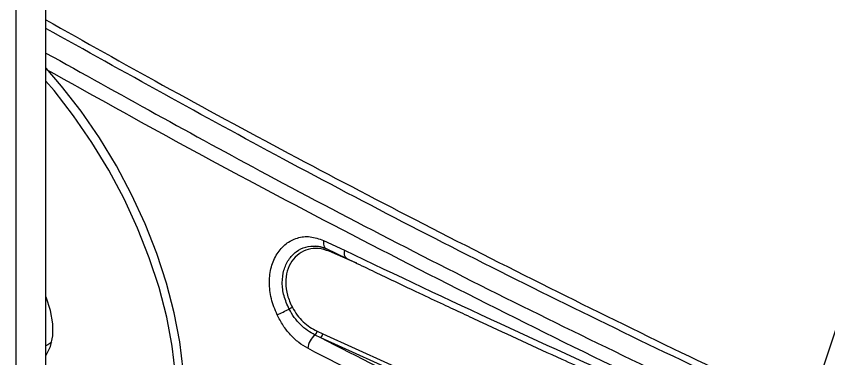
# Model space of a CAD drawing. Extents: x 16.7 to 113.1, y 4.5 to 84.5.
# Drawn here: x 79.954 to 83.589, y 8.54 to 10.069 of the extents above; entities that cross this region are included whole.
import ezdxf

# ---------------------------------------------------------------- set-up
doc = ezdxf.new("R2010")
doc.units = 0
doc.header["$MEASUREMENT"] = 0
doc.layers.add('OBJECT', color=7, linetype='CONTINUOUS')

msp = doc.modelspace()

# ---------------------------------------------------------------- linework, layer by layer
at = {"layer": 'OBJECT'}
for p, q in [((80.0866, 8.0781), (80.0866, 15.4047)), ((79.9537, 8.0014), (79.9537, 15.3279)), ((81.3287, 9.068), (81.4221, 9.0239)), ((81.3395, 9.0313), (81.433, 8.9871)), ((81.452, 8.9767), (81.3539, 9.0195)), ((81.4773, 8.966), (81.452, 8.9767)), ((80.0866, 8.5538), (80.0866, 8.8185)), ((81.2995, 8.6627), (81.3253, 8.6511)), ((81.3253, 8.6511), (83.3958, 7.7165)), ((81.3163, 8.6337), (81.2909, 8.6456)), ((83.3869, 7.6992), (81.3163, 8.6337))]:
    msp.add_line(p, q, dxfattribs=at)
at = {"layer": 'OBJECT', "flags": 128}
for points in [[(83.504, 8.2952), (83.5577, 8.4816), (83.6205, 8.6687), (83.6919, 8.8555), (83.7719, 9.0412), (83.8598, 9.225), (83.9554, 9.4059), (84.0582, 9.5832), (84.1677, 9.756), (84.2835, 9.9235), (84.4049, 10.085), (84.5314, 10.2396), (84.6624, 10.3867), (84.7973, 10.5256), (84.9356, 10.6556), (85.0764, 10.7762), (85.2193, 10.8868), (85.3634, 10.9868)], [(80.3946, 7.6814), (80.4016, 7.6855), (80.47, 7.7347), (80.5307, 7.7957), (80.583, 7.8677), (80.6265, 7.9503), (80.6607, 8.0425), (80.6854, 8.1435), (80.7003, 8.2524), (80.7053, 8.3682), (80.7003, 8.4897), (80.6854, 8.6158), (80.6607, 8.7454), (80.6265, 8.8771), (80.583, 9.0099), (80.5307, 9.1423), (80.47, 9.2733), (80.4016, 9.4015), (80.3261, 9.5257), (80.2442, 9.6448), (80.1566, 9.7577), (80.088, 9.8372)], [(80.6664, 8.4701), (80.6515, 8.5962), (80.6268, 8.7258), (80.5925, 8.8575), (80.549, 8.9903), (80.4967, 9.1227), (80.4361, 9.2537), (80.3677, 9.3819), (80.2922, 9.5061), (80.2102, 9.6252), (80.1227, 9.7381), (80.0866, 9.7798)], [(81.3287, 9.068), (81.3278, 9.0598), (81.328, 9.0521), (81.3293, 9.0453), (81.3315, 9.0395), (81.3347, 9.0349), (81.3388, 9.0317), (81.3396, 9.0313)], [(80.0866, 8.5543), (80.088, 8.5557), (80.1071, 8.5942), (80.1168, 8.6416), (80.1168, 8.6958), (80.1071, 8.7545), (80.088, 8.815), (80.0866, 8.818)], [(80.1126, 8.6143), (80.0948, 8.6013), (80.0866, 8.5979)]]:
    msp.add_lwpolyline(points, dxfattribs=at)
at = {"layer": 'OBJECT'}
for centre, radius, start, end in [((81.3369, 9.0226), 0.0172, 349.73, 6.3471), ((81.4525, 9.0129), 0.0324, 159.9995, 232.2777), ((74.4972, 22.4367), 15.2185, 295.80028, 296.0246), ((81.4606, 8.2449), 0.5904, 117.4124, 118.997), ((81.2721, 8.6657), 0.0275, 312.9478, 353.7305), ((81.2981, 8.6541), 0.0273, 311.7695, 353.7028), ((81.346, 8.5758), 0.089, 128.3263, 173.2409)]:
    msp.add_arc(centre, radius, start, end, dxfattribs=at)
for points, knots in [([(80.0866, 10.0533), (80.2599, 9.9559), (80.6181, 9.7546), (81.1693, 9.4575), (81.7461, 9.1554), (82.3314, 8.8591), (82.9199, 8.5703), (83.3116, 8.3858), (83.504, 8.2952)], [0, 0, 0, 0, 0.1582539, 0.327068, 0.4937068, 0.6683778, 0.8371406, 1, 1, 1, 1]), ([(83.4867, 8.2665), (83.0897, 8.4554), (82.295, 8.8335), (81.1613, 9.417), (80.438, 9.8194), (80.0866, 10.0149)], [0, 0, 0, 0, 0.339225, 0.679039, 1, 1, 1, 1]), ([(80.0866, 9.9052), (80.414, 9.7232), (81.1213, 9.3303), (82.247, 8.7522), (83.0587, 8.3667), (83.4643, 8.1741)], [0, 0, 0, 0, 0.301353, 0.650905, 1, 1, 1, 1]), ([(80.0863, 9.8331), (80.2914, 9.7191), (80.7138, 9.4842), (81.3711, 9.1357), (82.0545, 8.786), (82.7424, 8.4468), (83.2063, 8.2288), (83.4336, 8.1219)], [0, 0, 0, 0, 0.190703, 0.392819, 0.598206, 0.803133, 1, 1, 1, 1]), ([(81.1209, 8.7352), (81.1111, 8.7593), (81.0915, 8.8073), (81.0836, 8.8821), (81.0925, 8.9515), (81.1184, 9.0107), (81.1586, 9.0555), (81.21, 9.0819), (81.2687, 9.0891), (81.3086, 9.0751), (81.3287, 9.068)], [0, 0, 0, 0, 0.124845, 0.24983, 0.374893, 0.499993, 0.625063, 0.749967, 0.874601, 1, 1, 1, 1]), ([(81.1744, 8.7613), (81.1658, 8.7807), (81.1486, 8.8193), (81.1414, 8.88), (81.1487, 8.9361), (81.1706, 8.984), (81.2047, 9.0196), (81.2472, 9.0418), (81.2794, 9.0424), (81.295, 9.0427)], [0, 0, 0, 0, 0.145042, 0.288968, 0.432674, 0.576375, 0.720203, 0.864344, 1, 1, 1, 1]), ([(81.3539, 9.0195), (81.3379, 9.0248), (81.3058, 9.0353), (81.2587, 9.0302), (81.2174, 9.0107), (81.1848, 8.9771), (81.1639, 8.9323), (81.157, 8.8796), (81.1641, 8.8229), (81.1806, 8.787), (81.1888, 8.769)], [0, 0, 0, 0, 0.124906, 0.249953, 0.375023, 0.500104, 0.625117, 0.749959, 0.874675, 1, 1, 1, 1]), ([(81.2906, 9.0435), (81.2988, 9.0427), (81.3153, 9.0413), (81.3316, 9.0346), (81.3398, 9.0312)], [0, 0, 0, 0, 0.4994147, 1, 1, 1, 1]), ([(81.295, 9.0427), (81.296, 9.0428), (81.3074, 9.0441), (81.3194, 9.0391), (81.3303, 9.0346)], [0, 0, 0, 0, 0.089237, 1, 1, 1, 1]), ([(81.4221, 9.0239), (81.6535, 8.9143), (82.1042, 8.7008), (82.7746, 8.3973), (83.2167, 8.2059), (83.4315, 8.1129)], [0, 0, 0, 0, 0.351668, 0.685, 1, 1, 1, 1]), ([(81.4327, 8.9873), (81.4928, 8.9585), (81.6006, 8.9069), (81.7445, 8.8388), (81.8569, 8.786), (81.9505, 8.7422), (82.1269, 8.6602), (82.3511, 8.5571), (82.6175, 8.4367), (82.788, 8.3605), (82.9137, 8.3048), (83.0087, 8.2628), (83.1296, 8.2098), (83.2766, 8.1458), (83.3838, 8.0997), (83.4417, 8.0747)], [0, 0, 0, 0, 0.091689, 0.164516, 0.218484, 0.261787, 0.305981, 0.484382, 0.598114, 0.703056, 0.737321, 0.783987, 0.843319, 0.915322, 1, 1, 1, 1]), ([(81.2909, 8.6456), (81.2794, 8.6517), (81.2566, 8.6639), (81.2249, 8.6913), (81.1965, 8.7235), (81.1818, 8.7487), (81.1744, 8.7613)], [0, 0, 0, 0, 0.251653, 0.500767, 0.75093, 1, 1, 1, 1]), ([(81.1888, 8.769), (81.1958, 8.7574), (81.2099, 8.7341), (81.237, 8.7044), (81.267, 8.6794), (81.2886, 8.6683), (81.2995, 8.6627)], [0, 0, 0, 0, 0.249435, 0.499655, 0.748628, 1, 1, 1, 1]), ([(81.2577, 8.5863), (81.2442, 8.5943), (81.2172, 8.6105), (81.1799, 8.6458), (81.1464, 8.6873), (81.1294, 8.7193), (81.1209, 8.7352)], [0, 0, 0, 0, 0.250785, 0.500021, 0.750018, 1, 1, 1, 1]), ([(83.3729, 7.6103), (83.0244, 7.7768), (82.3274, 8.1098), (81.6533, 8.4591), (81.3163, 8.6337)], [0, 0, 0, 0, 0.500069, 1, 1, 1, 1]), ([(83.3406, 7.5488), (82.99, 7.7164), (82.2839, 8.0537), (81.6013, 8.408), (81.2577, 8.5863)], [0, 0, 0, 0, 0.49662, 1, 1, 1, 1])]:
    msp.add_open_spline(points, degree=3, knots=knots, dxfattribs=at)

doc.saveas('drawing.dxf')
